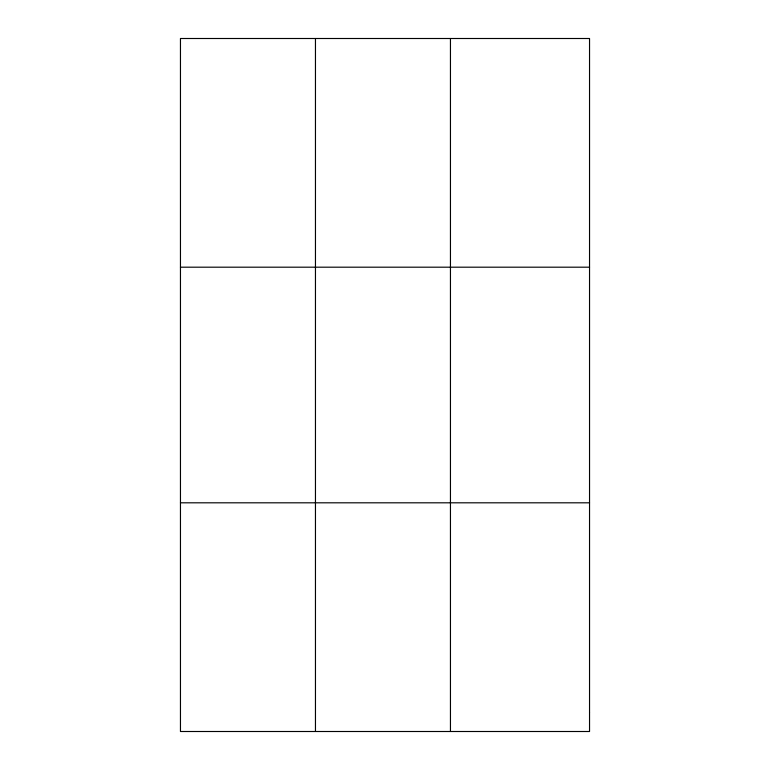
<?xml version="1.0" encoding="UTF-8"?>
<svg xmlns="http://www.w3.org/2000/svg" width="770" height="770" viewBox="0 0 770 770"><rect width="100%" height="100%" fill="white"/><g stroke="black" fill="none" stroke-linecap="round" stroke-linejoin="round"><path stroke-width="1.16" d="M315.459 731.5L315.459 38.5M450.45 731.5L450.45 38.5M180.459 267.19L589.541 267.19M180.459 502.81L589.541 502.81M589.541 712.443L589.541 731.5L180.459 731.5L180.459 38.5L589.541 38.5L589.541 712.443"/></g></svg>
